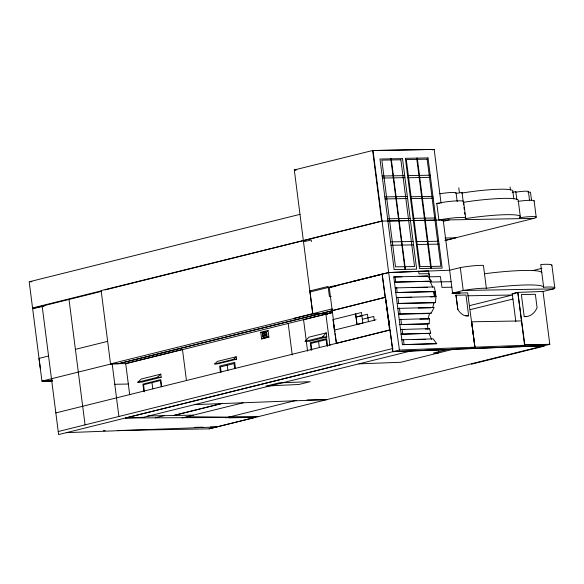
<?xml version="1.0" encoding="UTF-8"?>
<svg xmlns="http://www.w3.org/2000/svg" width="584" height="584" viewBox="0 0 584 584"><rect width="100%" height="100%" fill="white"/><g stroke="black" fill="none" stroke-linecap="round" stroke-linejoin="round"><path stroke-width="0.88" d="M264.654 337.873A3.175 2.219 89.1 0 0 266.654 333.201L266.311 332.53A3.175 2.219 89.1 0 0 263.391 332.113A3.175 2.219 89.1 0 0 262.756 336.194L264.654 337.873L266.603 336.377L266.654 333.201L264.756 331.522L262.807 333.019L262.756 336.194L263.552 337.391L264.654 337.873L264.654 335.53M401.033 319.492L399.237 319.521L429.51 318.623L429.109 323.689L427.51 324.083L427.736 327.697L427.977 329.033L429.569 328.631L430.707 333.296L401.113 334.187L430.707 333.296M396.426 297.57L435.934 296.533L435.489 302.461L434.014 302.826L397.178 303.483L435.489 302.461M264.596 333.873L264.326 334.055A0.832 0.584 89.1 0 0 264.413 335.42A0.832 0.584 89.1 0 0 265.282 334.851A0.832 0.584 89.1 0 0 264.596 333.873L264.756 331.522M419.852 319.156L427.911 319.017L429.627 313.404M434.014 302.826L432.788 307.228M431.167 313.141L398.544 314.09L429.576 313.542L431.167 313.141L434.16 307.41L397.814 308.418L399.595 308.388M515.752 191.808L516.935 199.713M463.302 202.312L472.193 201.02A45.129 5.11 -7.3 0 1 518.212 200.202L520.3 216.511L519.249 217.817L520.015 217.693A13.804 1.562 -7.3 0 1 534.046 216.606A13.804 1.562 -7.3 0 1 533.849 218.387L444.899 240.469M266.311 332.53L268.027 330.449L268.896 337.202L261.647 338.983L260.785 332.23L268.027 330.449M305.125 341.363L308.936 337.165L326.244 332.873L326.77 336.99L309.469 341.282L305.125 341.363L322.434 337.07L326.77 336.99M322.434 337.07L326.244 332.873M214.766 363.934L217.321 361.416L236.177 356.78L236.491 359.255L217.635 363.89L214.766 363.934L233.629 359.299L236.491 359.255M233.629 359.299L236.177 356.78M137.824 382.206L141.299 379.001L160.782 374.147L161.184 377.271L141.7 382.133L137.824 382.206L157.308 377.344L161.184 377.271M157.308 377.344L160.782 374.147M261.647 338.983L263.552 337.391M262.756 336.194L264.18 335.048M265.231 334.347L266.654 333.201M461.345 192.829L462.032 192.428L463.258 201.984M465.171 216.898L465.66 218.46A16.826 1.905 -7.3 0 0 457.418 217.591A16.826 1.905 -7.3 0 0 438.905 220.073L436.774 203.436A16.826 1.905 -7.3 0 1 455.286 200.954A16.826 1.905 -7.3 0 1 463.528 201.823M432.423 149.884L434.16 149.424L441.073 203.363M441.467 220.46L443.205 220L452.585 293.132L467.66 292.861L474.931 347.166L468.791 348.692M117.91 430.474L209.065 428.853L549.799 344.326L543.098 291.956L542.463 291.467L517.818 292.401L512.263 293.854L515.825 321.631M333.8 323.003L329.252 287.489L382.162 274.166L392.93 351.648L399.879 351.386M334.435 330.091L336.399 343.319L389.564 329.997L385.374 297.307L332.216 310.637L385.126 297.314L382.162 274.166M43.968 306.074L42.165 306.104L58.612 434.576L399.434 350.035L388.667 272.553L373.037 150.541L434.16 149.424L372.643 150.511L294.307 169.959L312.732 313.834L110.529 363.876L101.142 290.577L382.075 221.081M299.964 214.35L29.2 281.787L41.946 381.111L48.019 381.002L51.494 380.14M32.558 307.98L101.638 290.774M105.164 289.898L381.68 221.095L533.849 218.387M32.616 308.476L101.076 291.482M304.008 241.696L311.184 239.922L311.425 241.564M443.095 221.424L449.257 219.891M445.358 240.462L455.973 237.827L445.001 238.024M48.56 356.014L39.011 358.379L40.325 368.431M75.409 349.349L107.478 341.392M401.836 339.786L433.189 338.859L436.693 343.677L402.456 344.655L393.784 276.955L427.685 276.064L431.415 281.203L394.448 282.145L431.415 281.203M309.936 292.007L388.667 272.553L428.561 270.881L429.671 279.553M542.237 291.679L553.501 288.883A20.243 2.292 -7.3 0 0 543.66 287.24A55.991 6.336 -7.3 0 0 486.348 288.262L483.413 265.37A18.323 2.073 -7.3 0 0 460.294 267.596L449.651 270.239L388.667 272.553L353.079 281.386L354.897 281.298M427.685 276.064L418.268 276.524M435.175 291.555L395.784 292.562L435.175 291.555L435.817 296.562A24.061 17.133 76.1 0 0 434.094 286.912L395.185 287.912L396.974 287.883M293.599 318.441L331.048 309.155L332.785 309.126M186.471 380.673L182.471 349.458L125.713 363.613L112.128 363.693L41.924 381.111L51.334 380.943M118.421 363.577L110.507 363.708M48.041 381.169L52.195 381.096L48.041 381.169L52.429 380.082L48.019 381.002M118.238 363.744L319.806 313.71L328.193 313.564L326.456 313.425M312.717 313.666L320.645 313.535L332.8 310.527M329.062 313.177L332.508 312.323M532.396 270.669L541.923 268.304M435.934 296.533L430.831 296.964M386.024 309.162L387.761 308.732M451.863 293.277L463.229 290.489A18.323 2.073 -7.3 0 1 486.348 288.262M458.425 293.416L460.119 293L452.578 293.132M455.987 295.212L466.003 295.037L468.645 315.791L465.704 315.82A13.841 9.862 76.1 0 1 457.819 309.374L455.987 295.212L457.819 309.374M362.357 319.258L373.745 316.433L374.234 320.222M334.369 330.099L376.045 319.769M517.818 292.401L524.585 345.275L519.037 346.721L524.885 345.268L517.818 292.401L511.964 293.854L514.621 293.752M469.521 305.644L512.387 295.008L467.762 295.796M429.109 323.689L399.887 324.573L427.51 324.083M427.911 319.017L429.51 318.623M470.105 309.666L512.971 299.03M55.838 412.917L390.149 329.982M429.569 328.631L400.514 329.515L404.062 329.449M465.901 315.842L468.66 315.791M474.763 346.159L471.66 321.799L521.768 320.915M402.456 344.655L436.693 343.677M58.225 431.532L393.039 348.429M267.735 385.674L279.123 382.849L310.235 381.666L298.847 384.491L265.939 385.988M155.315 417.83L163.98 415.677M222.416 403.354L173.543 415.509L222.613 403.325M182.164 417.925L243.426 402.719M225.694 417.889L296.205 400.383M309.805 290.942L328.135 286.43L329.405 296.482L331.143 296.453M332.8 310.695L118.464 363.737L110.529 363.876M125.341 363.752L332.398 312.513L303.563 319.682L307.593 351.145M361.897 315.637L356.021 317.09L367.475 314.25L368.424 321.667M356.97 324.507L355.685 313.951L356.97 324.507L362.846 323.047L361.496 312.506L333.092 319.558L334.406 330.099M399.456 350.028L549.807 344.326L524.527 344.772M512.197 192.275L515.898 191.632M271.859 385.776L273.641 385.447M456.141 193.392L462.032 192.428M329.252 287.489L333.435 286.744M465.39 218.62L474.281 217.328A45.129 5.11 -7.3 0 1 520.3 216.511M526.096 316.579L526.87 316.499A22.542 16.053 76 0 0 537.076 307.673L535.36 294.292L521.388 294.54L524.213 316.608L526.096 316.579L524.213 316.608M358.853 363.854L400.865 362.262L453.082 349.305L393.185 351.583M471.5 363.759L471.551 364.175L544.142 346.159L544.091 345.743L392.886 351.656L390.112 329.997M452.702 349.4L447.417 349.597L433.408 353.072L438.694 352.875L438.467 351.225M194.589 404.61L327.04 399.587M66.342 432.664L216.708 426.955L210.32 427.072M340.939 364.54L125.553 417.976L255.58 417.356L186.96 416.728M528.104 192.238L530.491 192.202L531.528 200.283M436.774 203.436L439.351 203.393M429.992 282.072L441.11 281.868L440.438 276.604L429.437 276.809L429.043 273.677L418.998 273.859L418.64 271.056M451.111 281.685L441.227 281.868L441.935 287.386L451.819 287.204M463.105 290.489L553.501 288.883M44.004 306.235L32.638 308.637L34.449 308.608M322.339 313.498L312.834 313.666L309.921 290.934M327.697 314.104L325.894 314.134L329.923 345.597M333.106 319.558L334.413 329.851M538.652 345.837L544.084 345.743L411.632 350.772L143.46 417.297L125.691 417.976M114.778 384.279L128.524 384.031M307.045 399.989L326.967 399.639M147.767 415.961L193.311 415.158M228.819 417.115L258.697 416.582M228.373 417.837L255.398 417.356L209.065 428.853M85.067 424.867L69.014 299.446M194.83 427.342L203.035 427.196M103.332 430.729L105.149 430.7M382.155 176.018L404.683 175.616M407.588 175.616L430.24 175.215M382.411 178.054L404.946 177.653M407.858 177.748L430.51 177.346M384.827 196.888L407.355 196.487M410.296 196.772L432.948 196.377M385.09 198.925L407.617 198.523M410.53 198.596L433.182 198.195M387.637 218.81L410.165 218.409M413.063 218.358L435.715 217.963M387.915 220.978L410.442 220.577M413.341 220.526L435.993 220.124M390.586 241.878L413.122 241.484M416.042 241.63L438.694 241.236M416.414 244.521L439.066 244.119M391.024 245.258L413.552 244.864M30.113 281.773L31.93 281.743M393.784 276.955L401.945 276.809M331.61 286.372L335.953 286.291M412.173 287.613L427.364 287.343M398.237 297.541L411.815 297.3M418.305 308.06L430.78 307.841M312.732 313.834L320.645 313.535M389.47 326.295L388.236 316.762M425.32 329.077L427.977 329.033M412.654 339.596L425.283 339.37M417.29 350.707L423.13 350.604M268.896 337.202L265.085 335.34M260.785 332.23L264.326 334.055M430.072 281.342L432.729 287.248M431.591 339.26L429.109 333.69M388.185 316.762L389.82 327.763M389.389 324.77L389.601 326.281M385.535 297.307L389.039 322.499M551.887 265.158L554.8 287.89M534.104 200.728L536.192 217.029M543.66 287.24L540.747 264.516A20.243 2.292 -7.3 0 1 551.756 265.457M528.425 191.669L529.579 200.648M513.811 198.932L512.774 190.844A39.946 4.519 -7.3 0 0 461.827 193.048M510.102 186.946L510.511 190.15M463.572 201.363L465.704 218M463.411 203.166L463.63 204.882M463.959 207.459L464.178 209.174M464.623 212.612L464.842 214.328M458.805 187.858L459.418 192.662M456.082 192.932L457.199 201.611M471.66 321.799L474.916 347.173M460.294 267.596L463.229 290.489M417.275 158.111L431.394 268.304M416.699 158.118L430.809 268.312M433.81 291.891L434.452 296.898A24.061 17.133 76.1 0 0 433.949 292.036M391.244 158.826L405.398 269.348M390.835 158.833L404.997 269.355M399.412 308.023L400.135 313.696M400.828 319.127L401.478 324.178M402.113 329.12L402.712 333.785M403.427 339.392L404.048 344.253M397.908 297.205L398.66 303.111M396.558 287.576L397.149 292.226M395.039 276.641L395.704 281.831M372.643 150.511L381.68 221.095M334.026 324.77L334.362 327.42M334.588 329.186L334.931 331.836M335.158 333.603L336.399 343.319M327.653 346.414L326.66 338.632L310.265 342.698L311.265 350.48M326.916 345.684L326.142 339.669L311.002 343.428L311.776 349.444M318.572 341.552L319.346 347.56M288.189 323.456L292.226 354.919M235.498 368.577L234.702 362.379L219.642 366.088L220.438 372.285M234.695 368.738L234.038 363.584L220.453 366.927L221.117 372.081M227.249 365.255L227.906 370.409M161.724 386.717L160.819 379.644L142.919 384.104L143.825 391.178M161.22 386.754L160.417 380.512L143.554 384.717L144.467 391.849M151.986 382.615L152.789 388.856M125.713 363.613L129.699 394.769M112.143 363.686L118.902 416.48M484.486 273.765A55.991 6.336 -7.3 0 1 541.799 272.75M439.847 193.808A11.6 1.314 -7.3 0 1 451.622 192.479A11.6 1.314 -7.3 0 1 455.921 193.209M516.008 192.158A9.417 1.066 -7.3 0 1 525.52 191.187A9.417 1.066 -7.3 0 1 528.082 191.939M517.928 201.392A13.804 1.562 -7.3 0 1 534.061 201.1M296.11 169.922L294.307 169.959L296.103 169.922M428.021 157.921L405.369 158.322L419.487 268.509L442.139 268.114L428.021 157.921M402.507 158.622L379.972 159.023L394.134 269.545L416.662 269.144L402.507 158.622M427.145 159.184L406.303 159.556L420.02 266.618L440.862 266.246L427.145 159.184M400.887 159.79L381.848 160.125L395.521 266.859L414.56 266.523L400.887 159.79"/></g></svg>
